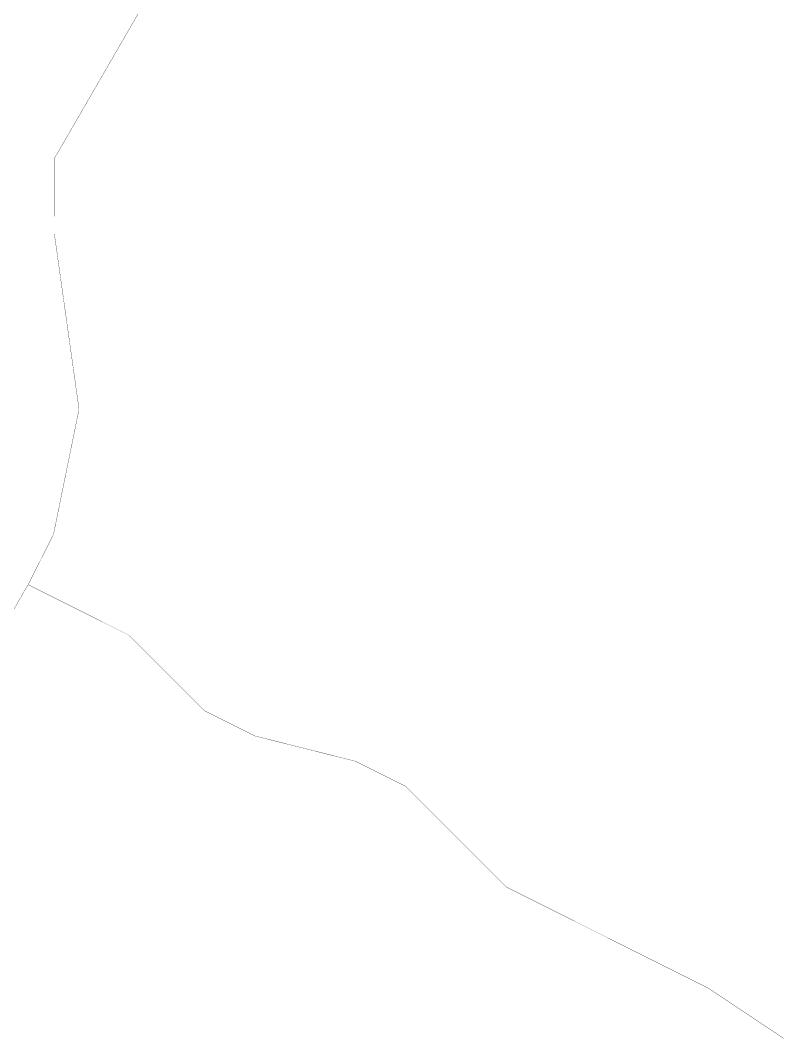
# Model space of a CAD drawing. Header units: metres. Extents: x 561401 to 594056, y 8460144 to 8508504.
# Drawn here: x 575564 to 576125, y 8488075 to 8488823 of the extents above; entities that cross this region are included whole.
import ezdxf

# ---------------------------------------------------------------- set-up
doc = ezdxf.new("R2010")
doc.units = ezdxf.units.M
doc.layers.add('1.2. AFECTADOS BASE GRAFICA SUNARP', color=150, linetype='Continuous')
doc.layers.add('1.2. BASE GRAFICA SUNARP', color=150, linetype='Continuous')

msp = doc.modelspace()

# ---------------------------------------------------------------- linework, layer by layer
at = {"layer": '1.2. AFECTADOS BASE GRAFICA SUNARP', "color": 64, "linetype": 'Continuous', "lineweight": -3, "const_width": 0.2}
msp.add_lwpolyline([(575664.27, 8488850.95), (575589.64, 8488722.03), (575589.48, 8488666.69), (575607.67, 8488537.5), (575588.84, 8488445.32), (575570.17, 8488408.47), (575607.24, 8488389.92), (575644.32, 8488371.36), (575681.34, 8488334.36), (575699.86, 8488315.86), (575736.93, 8488297.31), (575811.14, 8488278.64), (575848.22, 8488260.09), (575885.24, 8488223.09), (575922.26, 8488186.08), (575959.34, 8488167.53), (575996.42, 8488148.97), (576070.57, 8488111.86), (576126.16, 8488074.81)], dxfattribs=at)
at = {"layer": '1.2. BASE GRAFICA SUNARP', "color": 64, "linetype": 'Continuous', "lineweight": -3, "const_width": 0.2}
msp.add_lwpolyline([(576126.16, 8488074.81), (576070.57, 8488111.86), (575996.42, 8488148.97), (575959.34, 8488167.53), (575922.26, 8488186.08), (575885.24, 8488223.09), (575848.22, 8488260.09), (575811.14, 8488278.64), (575736.93, 8488297.31), (575699.86, 8488315.86), (575681.34, 8488334.36), (575644.32, 8488371.36), (575607.24, 8488389.92), (575570.17, 8488408.47), (575570.17, 8488408.47), (575495.54, 8488279.55)], dxfattribs=at)

doc.saveas('drawing.dxf')
